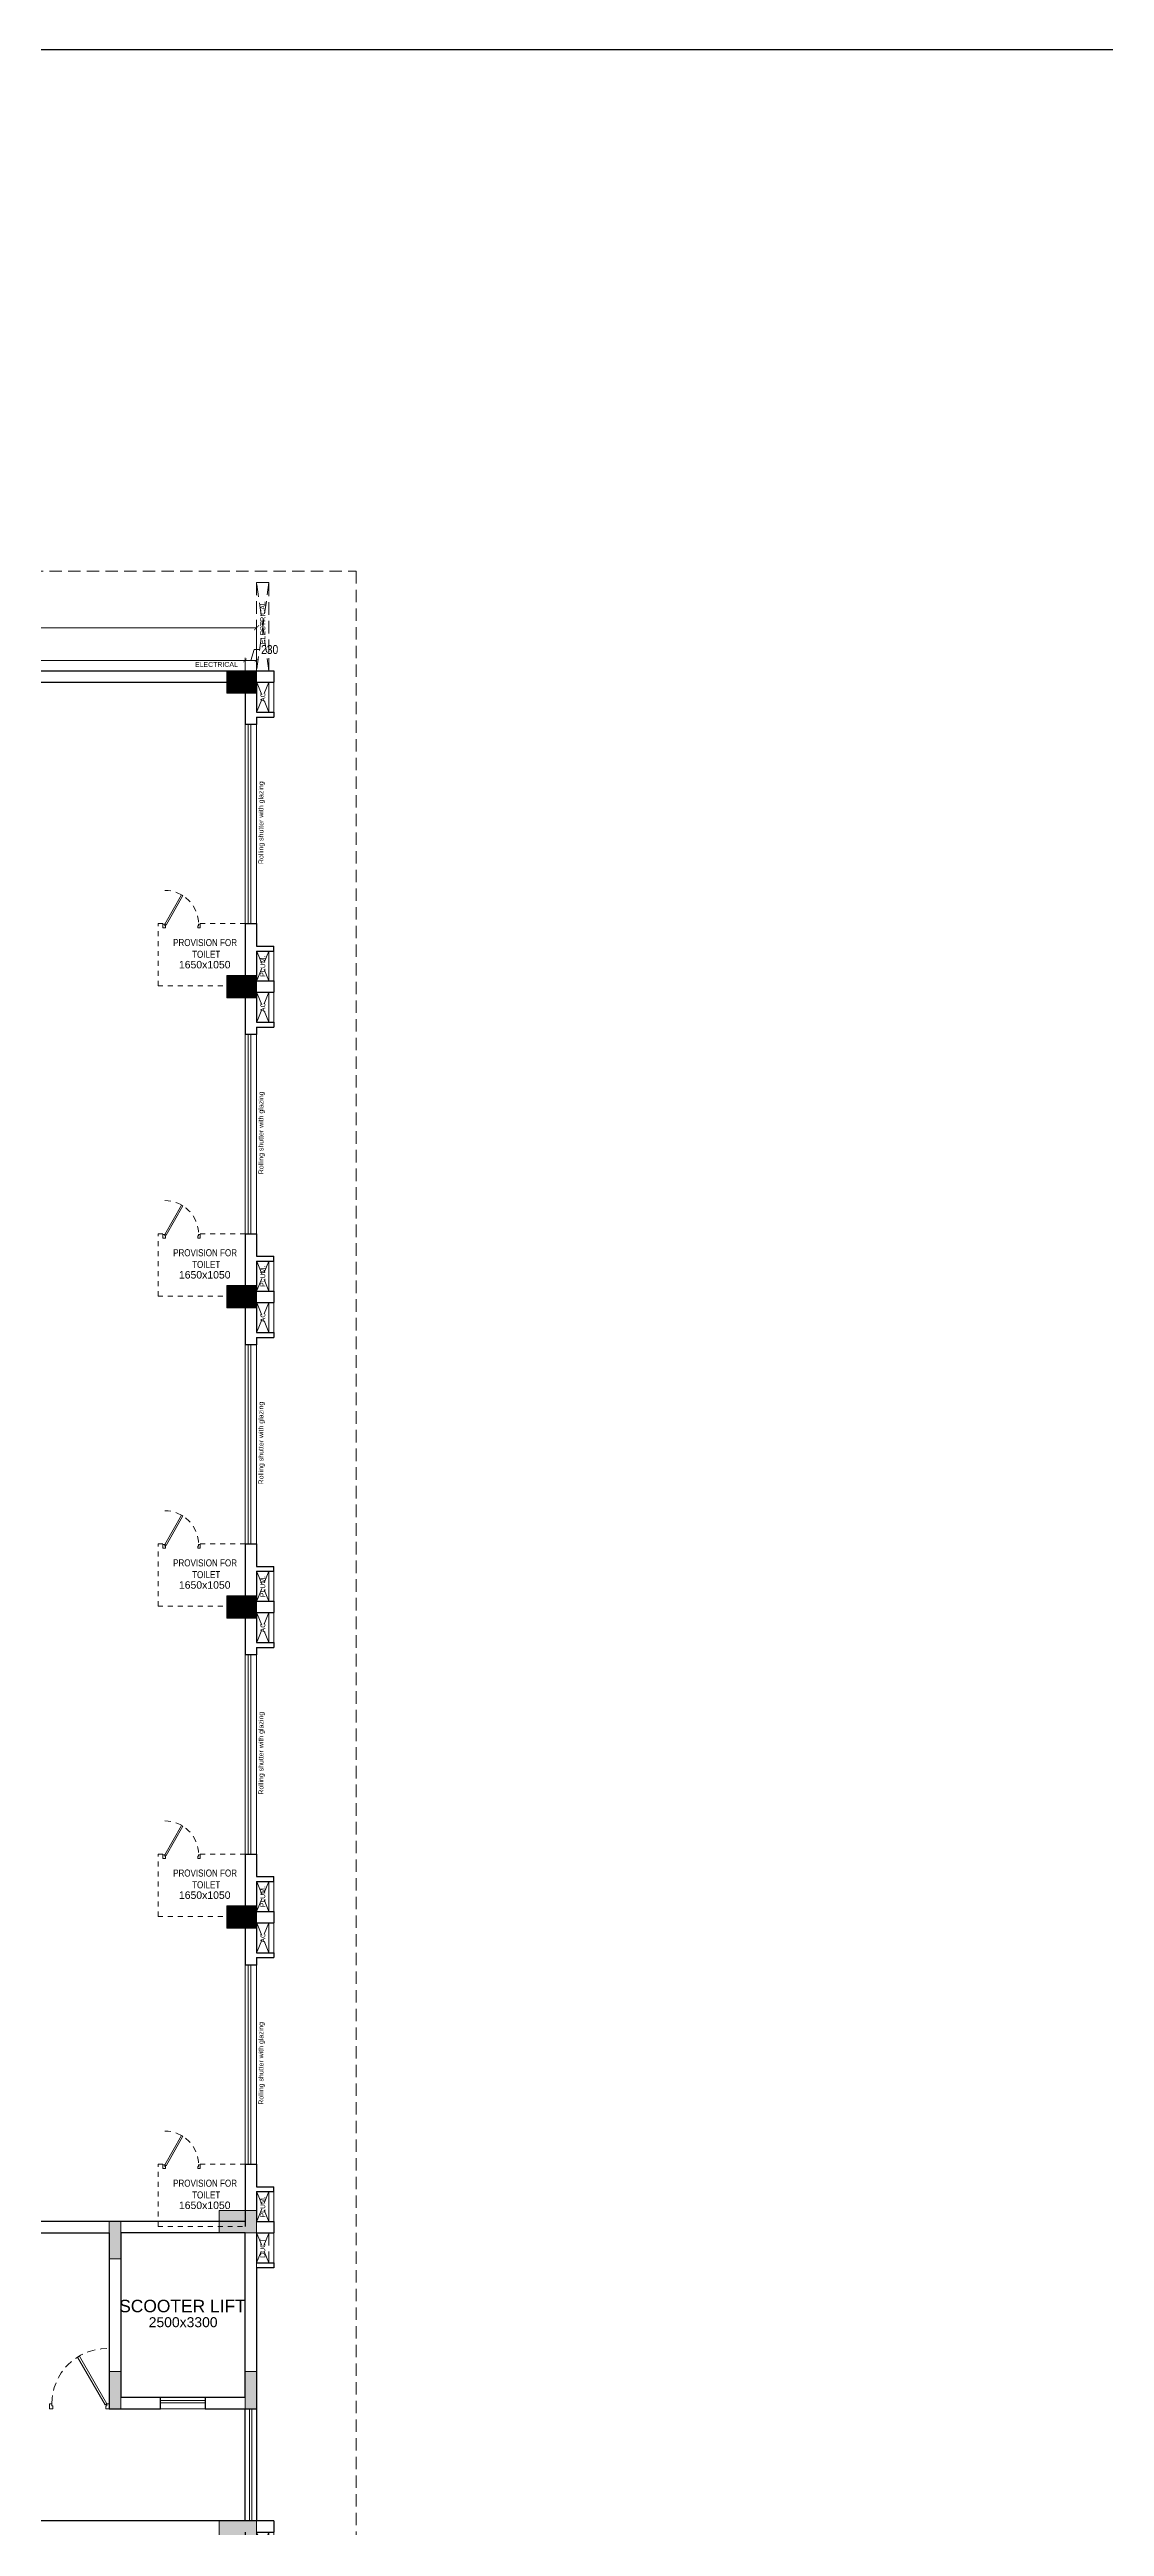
# Model space of a CAD drawing. Header units: metres. Extents: x 9819 to 10514, y 4405 to 4599.
# Drawn here: x 10189.62 to 10210.82, y 4549.44 to 4599.19 of the extents above; entities that cross this region are included whole.
import ezdxf
from ezdxf.enums import TextEntityAlignment as Align

# ---------------------------------------------------------------- set-up
doc = ezdxf.new("R2010")
doc.units = ezdxf.units.M
doc.header["$MEASUREMENT"] = 0
doc.header["$PDMODE"] = 35
doc.header["$PDSIZE"] = 0.3
doc.linetypes.add('DASHED2', pattern=[0.375, 0.25, -0.125])
doc.linetypes.add('HIDDEN', pattern=[0.375, 0.25, -0.125])
doc.layers.add('A_COL. NO', color=4, linetype='Continuous')
for name, color, linetype, lineweight in [('A_DOOR-WIN', 23, 'Continuous', 9), ('A_DOTTED', 8, 'HIDDEN', 0), ('A_ELEC DOTTED', 31, 'DASHED2', 5), ('A_EXT DIM', 7, 'Continuous', 5), ('A_GLAZE', 140, 'Continuous', 5), ('A_LEDGE', 252, 'Continuous', 15), ('A_MISC', 8, 'Continuous', 20), ('A_SILL 0.09', 9, 'Continuous', 9), ('A_TEXT', 7, 'Continuous', 5), ('A_WALL', 7, 'Continuous', 30), ('A_Wall Hatch', 8, 'Continuous', 5), ('COLUMN-FINAL', 210, 'Continuous', 20), ('Doorline', 251, 'DASHED2', 13)]:
    doc.layers.add(name, color=color, linetype=linetype, lineweight=lineweight)
doc.layers.get('A_COL. NO').off()
doc.styles.add('A', font='ARIALN.TTF')
doc.styles.get("Standard").update_dxf_attribs({"font": 'arial.ttf'})
doc.dimstyles.new('DIM IN MM', dxfattribs={"dimtxt": 0.18, "dimasz": 0.075, "dimexe": 0.05, "dimexo": 0.05, "dimgap": 0.05, "dimtad": 0, "dimdec": 0, "dimlfac": 1000, "dimzin": 3, "dimdsep": 46, "dimtxsty": 'A', "dimblk1": 'ARCHTICK', "dimblk2": 'ARCHTICK', "dimsah": 1, "dimcen": 0, "dimclrd": 256, "dimclre": 256, "dimclrt": 256, "dimadec": 0, "dimazin": 0, "dimtfac": 1, "dimtdec": 0, "dimtofl": 0, "dimtmove": 1, "dimatfit": 3, "dimfxl": 1, "dimtolj": 1, "dimtzin": 0, "dimlwd": -1, "dimlwe": -1, "dimarcsym": 0})
doc.dimstyles.new('DIM IN MM LARGE', dxfattribs={"dimtxt": 0.25, "dimasz": 0.1, "dimexe": 0.05, "dimexo": 0.05, "dimgap": 0.05, "dimtad": 0, "dimdec": 0, "dimlfac": 1000, "dimzin": 3, "dimdsep": 46, "dimtxsty": 'A', "dimblk1": 'ARCHTICK', "dimblk2": 'ARCHTICK', "dimsah": 1, "dimcen": 0, "dimclrd": 256, "dimclre": 256, "dimclrt": 256, "dimadec": 0, "dimazin": 0, "dimtfac": 1, "dimtdec": 0, "dimtofl": 0, "dimtmove": 2, "dimatfit": 3, "dimfxl": 1, "dimtolj": 1, "dimtzin": 0, "dimlwd": -1, "dimlwe": -1, "dimarcsym": 0})

# ---------------------------------------------------------------- blocks, each defined once
blk = doc.blocks.new('D-900')
at = {"layer": 'A_DOOR-WIN'}
for points in [[(0.45, 0.794), (0.035, 0.075), (0.063, 0.059), (0.478, 0.778)], [(0, 0.075), (0, 0), (0.05, 0), (0.05, 0.043), (0.035, 0.043), (0.035, 0.075)], [(0.9, 0.075), (0.9, 0), (0.85, 0), (0.85, 0.043), (0.865, 0.043), (0.865, 0.075)]]:
    blk.add_lwpolyline(points, close=True, dxfattribs=at)
at = {"layer": 'Doorline', "ltscale": 0.5}
blk.add_arc((0.035, 0.075), 0.83, 0, 90, dxfattribs=at)
blk = doc.blocks.new('D 750')
at = {"layer": 'A_DOOR-WIN'}
for points in [[(-0.372, 0.665), (-0.035, 0.075), (-0.063, 0.059), (-0.4, 0.649)], [(-0.75, 0.075), (-0.75, 0), (-0.7, 0), (-0.7, 0.043), (-0.715, 0.043), (-0.715, 0.075)], [(0, 0.075), (0, 0), (-0.05, 0), (-0.05, 0.043), (-0.035, 0.043), (-0.035, 0.075)]]:
    blk.add_lwpolyline(points, close=True, dxfattribs=at)
at = {"layer": 'Doorline', "ltscale": 0.5}
blk.add_arc((-0.035, 0.075), 0.68, 90, 180, dxfattribs=at)
blk = doc.blocks.new('Typical shops 1st')
at = {"layer": 'A_DOOR-WIN'}
for p, q in [((0.465, -5.38), (0.465, -1.38)), ((0.515, -5.38), (0.515, -1.38)), ((30.095, -1.08), (30.095, -5.08)), ((30.145, -1.08), (30.145, -5.08))]:
    blk.add_line(p, q, dxfattribs=at)
at = {"layer": 'A_DOTTED'}
for p, q in [((0.1, -0.83), (0.35, -0.23)), ((0.1, -0.23), (0.35, -0.83)), ((30.51, -0.23), (30.26, -0.83)), ((30.51, -0.83), (30.26, -0.23)), ((0.1, -6.23), (0.35, -5.63)), ((0.1, -5.63), (0.35, -6.23)), ((30.51, -5.63), (30.26, -6.23)), ((30.51, -6.23), (30.26, -5.63))]:
    blk.add_line(p, q, dxfattribs=at)
at = {"layer": 'A_LEDGE'}
for p, q in [((0, -0.83), (0, -0.23)), ((0.1, -0.83), (0.1, -0.23)), ((30.51, -0.83), (30.51, -0.23)), ((30.61, -0.83), (30.61, -0.23)), ((0, -5.63), (0, -6.23)), ((0.1, -5.63), (0.1, -6.23)), ((30.51, -5.63), (30.51, -6.23)), ((30.61, -5.63), (30.61, -6.23))]:
    blk.add_line(p, q, dxfattribs=at)
at = {"layer": 'A_MISC', "linetype": 'DASHED2', "ltscale": 0.23}
for p, q in [((2.33, -0.13), (0.58, -0.13)), ((2.33, -0.13), (2.33, -1.38)), ((1.48, -1.38), (0.58, -1.38)), ((28.28, -6.33), (28.28, -5.08)), ((29.13, -5.08), (30.03, -5.08)), ((28.28, -6.33), (30.03, -6.33))]:
    blk.add_line(p, q, dxfattribs=at)
at = {"layer": 'A_MISC'}
for p, q in [((1.48, -1.28), (1.48, -1.38)), ((2.33, -1.38), (2.23, -1.38)), ((28.28, -5.08), (28.38, -5.08))]:
    blk.add_line(p, q, dxfattribs=at)
at = {"layer": 'A_SILL 0.09'}
for p, q in [((0.35, -5.38), (0.35, -1.38)), ((0.58, -1.38), (0.58, -5.38)), ((30.03, -5.08), (30.03, -1.08)), ((30.26, -1.08), (30.26, -5.08))]:
    blk.add_line(p, q, dxfattribs=at)
at = {"layer": 'A_WALL'}
for p, q in [((0, -0.23), (0, 0)), ((30.61, 0), (30.61, -0.23)), ((0.35, -0.23), (0, -0.23)), ((0.35, -0.83), (0.35, -0.23)), ((0.58, -1.38), (0.58, -0.13)), ((30.03, -0.23), (30.03, -1.08)), ((30.26, -0.23), (30.61, -0.23)), ((30.26, -0.23), (30.26, -0.83)), ((0.35, -0.83), (0, -0.83)), ((0, -0.83), (0, -0.93)), ((0.35, -0.93), (0, -0.93)), ((0.35, -1.38), (0.35, -0.93)), ((30.26, -0.83), (30.61, -0.83)), ((30.26, -0.93), (30.61, -0.93)), ((30.26, -0.93), (30.26, -1.08)), ((30.61, -0.83), (30.61, -0.93)), ((0.58, -1.38), (0.35, -1.38)), ((30.26, -1.08), (30.03, -1.08)), ((0.35, -5.53), (0.35, -5.38)), ((0.35, -5.38), (0.58, -5.38)), ((0.58, -6.23), (0.58, -5.38)), ((30.03, -5.08), (30.03, -6.33)), ((30.03, -5.08), (30.26, -5.08)), ((30.26, -5.08), (30.26, -5.53)), ((0.35, -5.53), (0, -5.53)), ((0, -5.63), (0, -5.53)), ((0.35, -5.63), (0, -5.63)), ((0.35, -6.23), (0.35, -5.63)), ((30.26, -5.53), (30.61, -5.53)), ((30.26, -5.63), (30.26, -6.23)), ((30.26, -5.63), (30.61, -5.63)), ((30.61, -5.63), (30.61, -5.53)), ((0.35, -6.23), (0, -6.23)), ((30.26, -6.23), (30.61, -6.23))]:
    blk.add_line(p, q, dxfattribs=at)
at = {"layer": 'A_MISC', "xscale": -1, "rotation": 180}
blk.add_blockref('D 750', (2.23, -1.293), dxfattribs=at)
at = {"layer": 'A_MISC', "xscale": -1}
blk.add_blockref('D 750', (28.38, -5.167), dxfattribs=at)
at = {"char_height": 0.1411, "width": 1.97366, "attachment_point": 1, "style": 'A'}
for insert in [(0.356, -0.466), (28.239, -5.39)]:
    blk.add_mtext('\\pxqc;PROVISION FOR\\P TOILET ', dxfattribs=dict(at, insert=insert))
at = {"layer": 'A_TEXT'}
for s, p in [('PLUM.', (0.274, -0.523)), ('AC', (30.436, -0.531)), ('Rolling shutter with glazing', (30.399, -3.053)), ('Rolling shutter with glazing', (0.282, -3.321)), ('AC', (0.274, -5.923)), ('PLUM.', (30.434, -5.936))]:
    blk.add_text(s, height=0.1, rotation=90, dxfattribs=at).set_placement(p, align=Align.CENTER)
for s, height, p in [('1650x1050', 0.15, (1.337, -1.055)), ('SHOP', 0.25, (8.463, -3.107)), ('SHOP', 0.25, (23.185, -3.106)), ('14840x6000', 0.2, (8.463, -3.407)), ('14840x6000', 0.2, (23.168, -3.406)), ('1650x1050', 0.15, (29.219, -5.979))]:
    blk.add_text(s, height=height, dxfattribs=at).set_placement(p, align=Align.CENTER)
blk = doc.blocks.new('_ARCHTICK')
at = {"color": 0, "linetype": 'ByBlock', "const_width": 0.15}
blk.add_lwpolyline([(-0.5, -0.5), (0.5, 0.5)], dxfattribs=at)
blk = doc.blocks.new('*D653')
at = {"layer": 'A_EXT DIM', "transparency": 16777216}
for p, q in [((10178.944, 4586.534), (10178.944, 4586.972)), ((10178.944, 4586.922), (10185.929, 4586.922)), ((10193.554, 4586.922), (10186.57, 4586.922)), ((10193.554, 4586.534), (10193.554, 4586.972))]:
    blk.add_line(p, q, dxfattribs=at)
at = {"layer": 'Defpoints', "color": 0, "transparency": 16777216}
for p in [(10193.554, 4586.922), (10178.944, 4586.484), (10193.554, 4586.484)]:
    blk.add_point(p, dxfattribs=at)
at = {"layer": 'A_EXT DIM', "transparency": 16777216, "xscale": 0.075, "yscale": 0.075, "zscale": 0.075, "rotation": 180}
blk.add_blockref('_ARCHTICK', (10178.944, 4586.922), dxfattribs=at)
at = {"layer": 'A_EXT DIM', "transparency": 16777216, "xscale": 0.075, "yscale": 0.075, "zscale": 0.075}
blk.add_blockref('_ARCHTICK', (10193.554, 4586.922), dxfattribs=at)
at = {"layer": 'A_EXT DIM', "transparency": 16777216, "insert": (10186.249, 4586.922), "char_height": 0.18, "attachment_point": 5, "style": 'A'}
blk.add_mtext('\\A1;14610', dxfattribs=at)
blk = doc.blocks.new('*D654')
at = {"layer": 'A_EXT DIM', "transparency": 16777216}
for p, q in [((10193.669, 4586.922), (10193.734, 4587.139)), ((10193.734, 4587.139), (10193.834, 4587.139)), ((10193.554, 4586.534), (10193.554, 4586.972)), ((10193.554, 4586.922), (10193.784, 4586.922)), ((10193.784, 4586.534), (10193.784, 4586.972))]:
    blk.add_line(p, q, dxfattribs=at)
at = {"layer": 'Defpoints', "color": 0, "transparency": 16777216}
for p in [(10193.784, 4586.922), (10193.554, 4586.484), (10193.784, 4586.484)]:
    blk.add_point(p, dxfattribs=at)
at = {"layer": 'A_EXT DIM', "transparency": 16777216, "xscale": 0.075, "yscale": 0.075, "zscale": 0.075, "rotation": 180}
blk.add_blockref('_ARCHTICK', (10193.554, 4586.922), dxfattribs=at)
at = {"layer": 'A_EXT DIM', "transparency": 16777216, "xscale": 0.075, "yscale": 0.075, "zscale": 0.075}
blk.add_blockref('_ARCHTICK', (10193.784, 4586.922), dxfattribs=at)
at = {"layer": 'A_EXT DIM', "transparency": 16777216, "insert": (10194.048, 4587.139), "char_height": 0.18, "attachment_point": 5, "style": 'A'}
blk.add_mtext('\\A1;230', dxfattribs=at)
blk = doc.blocks.new('*D659')
at = {"layer": 'A_EXT DIM', "transparency": 16777216}
for p, q in [((10163.874, 4586.972), (10163.874, 4587.628)), ((10193.784, 4586.972), (10193.784, 4587.628)), ((10163.874, 4587.578), (10178.392, 4587.578)), ((10193.784, 4587.578), (10179.266, 4587.578))]:
    blk.add_line(p, q, dxfattribs=at)
at = {"layer": 'Defpoints', "color": 0, "transparency": 16777216}
for p in [(10193.784, 4587.578), (10163.874, 4586.922), (10193.784, 4586.922)]:
    blk.add_point(p, dxfattribs=at)
at = {"layer": 'A_EXT DIM', "transparency": 16777216, "xscale": 0.1, "yscale": 0.1, "zscale": 0.1, "rotation": 180}
blk.add_blockref('_ARCHTICK', (10163.874, 4587.578), dxfattribs=at)
at = {"layer": 'A_EXT DIM', "transparency": 16777216, "xscale": 0.1, "yscale": 0.1, "zscale": 0.1}
blk.add_blockref('_ARCHTICK', (10193.784, 4587.578), dxfattribs=at)
at = {"layer": 'A_EXT DIM', "transparency": 16777216, "insert": (10178.829, 4587.578), "char_height": 0.25, "attachment_point": 5, "style": 'A'}
blk.add_mtext('\\A1;29910', dxfattribs=at)
blk = doc.blocks.new('Wing C Columns')
at = {"layer": 'COLUMN-FINAL'}
for color, points in [(1, [(29.91, 0), (29.91, -0.45), (29.31, -0.45), (29.31, 0)]), (1, [(29.91, -6.12), (29.91, -6.57), (29.31, -6.57), (29.31, -6.12)]), (1, [(29.91, -12.35), (29.91, -12.8), (29.31, -12.8), (29.31, -12.35)]), (1, [(29.91, -18.58), (29.91, -19.03), (29.31, -19.03), (29.31, -18.58)]), (1, [(29.91, -24.81), (29.91, -25.26), (29.31, -25.26), (29.31, -24.81)]), (4, [(29.91, -30.93), (29.91, -31.38), (29.16, -31.38), (29.16, -30.93)]), (4, [(29.91, -37.16), (29.91, -37.61), (29.16, -37.61), (29.16, -37.16)])]:
    blk.add_hatch(color=color, dxfattribs=at).paths.add_polyline_path(points)
h = blk.add_hatch(color=30, dxfattribs=at)
h.dxf.hatch_style = 1
h.paths.add_polyline_path([(27.18, -31.9), (26.95, -31.9), (26.95, -31.15), (27.18, -31.15)])
h = blk.add_hatch(color=30, dxfattribs=at)
h.dxf.hatch_style = 1
h.paths.add_polyline_path([(27.18, -34.91), (26.95, -34.91), (26.95, -34.16), (27.18, -34.16)])
h = blk.add_hatch(color=5, dxfattribs=at)
h.dxf.hatch_style = 1
h.paths.add_polyline_path([(29.91, -34.91), (29.68, -34.91), (29.68, -34.16), (29.91, -34.16)])
at = {"layer": 'COLUMN-FINAL', "color": 1}
for points in [[(29.91, 0), (29.91, -0.45), (29.31, -0.45), (29.31, 0)], [(29.91, -6.12), (29.91, -6.57), (29.31, -6.57), (29.31, -6.12)], [(29.91, -12.35), (29.91, -12.8), (29.31, -12.8), (29.31, -12.35)], [(29.91, -18.58), (29.91, -19.03), (29.31, -19.03), (29.31, -18.58)], [(29.91, -24.81), (29.91, -25.26), (29.31, -25.26), (29.31, -24.81)]]:
    blk.add_lwpolyline(points, close=True, dxfattribs=at)
at = {"layer": 'COLUMN-FINAL', "color": 30}
for points in [[(27.18, -31.9), (26.95, -31.9), (26.95, -31.15), (27.18, -31.15)], [(27.18, -34.91), (26.95, -34.91), (26.95, -34.16), (27.18, -34.16)]]:
    blk.add_lwpolyline(points, close=True, dxfattribs=at)
at = {"layer": 'COLUMN-FINAL', "color": 4}
for points in [[(29.91, -30.93), (29.91, -31.38), (29.16, -31.38), (29.16, -30.93)], [(29.91, -37.16), (29.91, -37.61), (29.16, -37.61), (29.16, -37.16)]]:
    blk.add_lwpolyline(points, close=True, dxfattribs=at)
at = {"layer": 'COLUMN-FINAL', "color": 5}
blk.add_lwpolyline([(29.91, -34.91), (29.68, -34.91), (29.68, -34.16), (29.91, -34.16)], close=True, dxfattribs=at)
blk = doc.blocks.new('WING-C REVISED COLU.')
blk.add_blockref('Wing C Columns', (5452.425, -8729.918))

msp = doc.modelspace()

# ---------------------------------------------------------------- linework, layer by layer
msp.add_lwpolyline([(9907.8601, 4599.1913), (10513.7871, 4599.1913), (10513.7871, 4405.0688), (9907.8601, 4405.0688)], close=True)
at = {"layer": 'A_DOOR-WIN'}
for p, q in [((10192.7543, 4551.9694), (10191.8543, 4551.9694)), ((10192.7543, 4551.9194), (10191.8543, 4551.9194))]:
    msp.add_line(p, q, dxfattribs=at)
at = {"layer": 'A_DOTTED'}
msp.add_lwpolyline([(10070.4543, 4588.7144), (10104.3643, 4588.7144), (10104.3643, 4555.5644), (10116.1643, 4555.5644), (10116.1643, 4588.7144), (10150.0743, 4588.7144), (10150.0743, 4555.5644), (10161.8743, 4555.5644), (10161.8743, 4588.7144), (10195.7843, 4588.7144), (10195.7843, 4516.6344), (10161.8743, 4516.6344), (10161.8743, 4549.3244), (10150.0743, 4549.3244), (10150.0743, 4516.6344), (10116.1643, 4516.6344), (10116.1643, 4549.3244), (10104.3643, 4549.3244), (10104.3643, 4516.6344), (10070.4543, 4516.6344)], close=True, dxfattribs=at)
msp.add_lwpolyline([(10193.7843, 4554.7344), (10194.0343, 4555.3344), (10194.0343, 4554.7344), (10193.7843, 4555.3344)], dxfattribs=at)
at = {"layer": 'A_ELEC DOTTED'}
msp.add_lwpolyline([(10194.0343, 4586.7144), (10194.0343, 4588.4844), (10193.7843, 4588.4844), (10193.7843, 4586.7144), (10194.0343, 4586.7144), (10193.7843, 4588.4844), (10194.0343, 4588.4844), (10193.7843, 4586.7144)], close=True, dxfattribs=at)
at = {"layer": 'A_GLAZE'}
for p, q in [((10193.6412, 4551.8044), (10193.6412, 4549.5544)), ((10193.6912, 4551.8044), (10193.6912, 4549.5544))]:
    msp.add_line(p, q, dxfattribs=at)
at = {"layer": 'A_LEDGE'}
msp.add_line((10194.1343, 4554.7344), (10194.1343, 4555.3344), dxfattribs=at)
at = {"layer": 'A_SILL 0.09'}
for p, q in [((10192.7543, 4551.8044), (10191.8543, 4551.8044)), ((10193.5543, 4551.8044), (10193.5543, 4549.5544))]:
    msp.add_line(p, q, dxfattribs=at)
at = {"layer": 'A_WALL'}
for p, q in [((10163.5243, 4586.7144), (10194.1343, 4586.7144)), ((10163.5243, 4586.4844), (10194.1343, 4586.4844)), ((10193.5543, 4555.5644), (10164.1043, 4555.5644)), ((10184.2943, 4555.3344), (10190.8243, 4555.3344)), ((10193.7843, 4555.3344), (10194.1343, 4555.3344)), ((10193.7843, 4555.3344), (10193.7843, 4554.7344)), ((10194.1343, 4555.5644), (10194.1343, 4555.3344)), ((10193.7843, 4554.7344), (10194.1343, 4554.7344)), ((10194.1343, 4549.5544), (10163.5243, 4549.5544))]:
    msp.add_line(p, q, dxfattribs=at)
for points in [[(10190.8243, 4555.3344), (10190.8243, 4551.8044), (10191.8543, 4551.8044), (10191.8543, 4552.0344), (10192.7543, 4552.0344), (10192.7543, 4551.8044), (10193.7843, 4551.8044)], [(10192.7543, 4552.0344), (10193.5543, 4552.0344), (10193.5543, 4555.3344), (10191.0543, 4555.3344), (10191.0543, 4552.0344), (10191.8543, 4552.0344)], [(10194.1343, 4554.7344), (10194.1343, 4554.6344), (10193.7843, 4554.6344), (10193.7843, 4551.8044), (10193.7843, 4549.5544)]]:
    msp.add_lwpolyline(points, dxfattribs=at)
msp.add_lwpolyline([(10193.5543, 4551.8044), (10193.7843, 4551.8044), (10193.7843, 4549.5544), (10193.5543, 4549.5544)], close=True, dxfattribs=at)
at = {"layer": 'A_Wall Hatch'}
msp.add_lwpolyline([(10193.7843, 4554.7344), (10193.7843, 4554.6344)], close=True, dxfattribs=at)

# ---------------------------------------------------------------- block references
at = {"layer": 'A_COL. NO'}
msp.add_blockref('WING-C REVISED COLU.', (4711.4491, 13316.6323), dxfattribs=at)
at = {"layer": 'A_DOOR-WIN', "xscale": -1.333333333270275, "yscale": 1.333333333270275, "zscale": 1.333333333270275}
msp.add_blockref('D-900', (10190.8243, 4551.8044), dxfattribs=at)
at = {"layer": 'A_Wall Hatch'}
for p in [(10163.5243, 4586.7144), (10163.5243, 4580.4844), (10163.5243, 4574.2544), (10163.5243, 4568.0244), (10163.5243, 4561.7944), (10163.5243, 4549.5544)]:
    msp.add_blockref('Typical shops 1st', p, dxfattribs=at)

# ---------------------------------------------------------------- texts
at = {"layer": 'A_TEXT'}
for s, p in [('ELECTRICAL', (10193.9598, 4587.6783)), ('DUCT', (10193.9581, 4555.0289))]:
    msp.add_text(s, height=0.1, rotation=90, dxfattribs=at).set_placement(p, align=Align.CENTER)
for s, height, p in [('ELECTRICAL', 0.1, (10192.9781, 4586.79)), ('SCOOTER LIFT', 0.25, (10192.2956, 4553.7425)), ('2500x3300', 0.2, (10192.3095, 4553.4425))]:
    msp.add_text(s, height=height, dxfattribs=at).set_placement(p, align=Align.CENTER)

# ---------------------------------------------------------------- dimensions: what is measured, and where the dimension line sits
at = {"layer": 'A_EXT DIM'}
for base, p1, p2, dimstyle, picture, middle in [((10193.7843, 4587.5781), (10163.8743, 4586.9218), (10193.7843, 4586.9218), 'DIM IN MM LARGE', '*D659', (10178.8293, 4587.5781)), ((10193.7843, 4586.9218), (10193.5543, 4586.4844), (10193.7843, 4586.4844), 'DIM IN MM', '*D654', (10193.8844, 4587.1387)), ((10193.5543, 4586.9218), (10178.9443, 4586.4844), (10193.5543, 4586.4844), 'DIM IN MM', '*D653', (10186.2493, 4586.9218))]:
    dim = msp.add_linear_dim(base=base, p1=p1, p2=p2, dimstyle=dimstyle, override={"dimpost": '\\X'}, dxfattribs=at)
    dim.commit()
    dim.dimension.update_dxf_attribs({"geometry": picture, "text_midpoint": middle})

doc.saveas('drawing.dxf')
